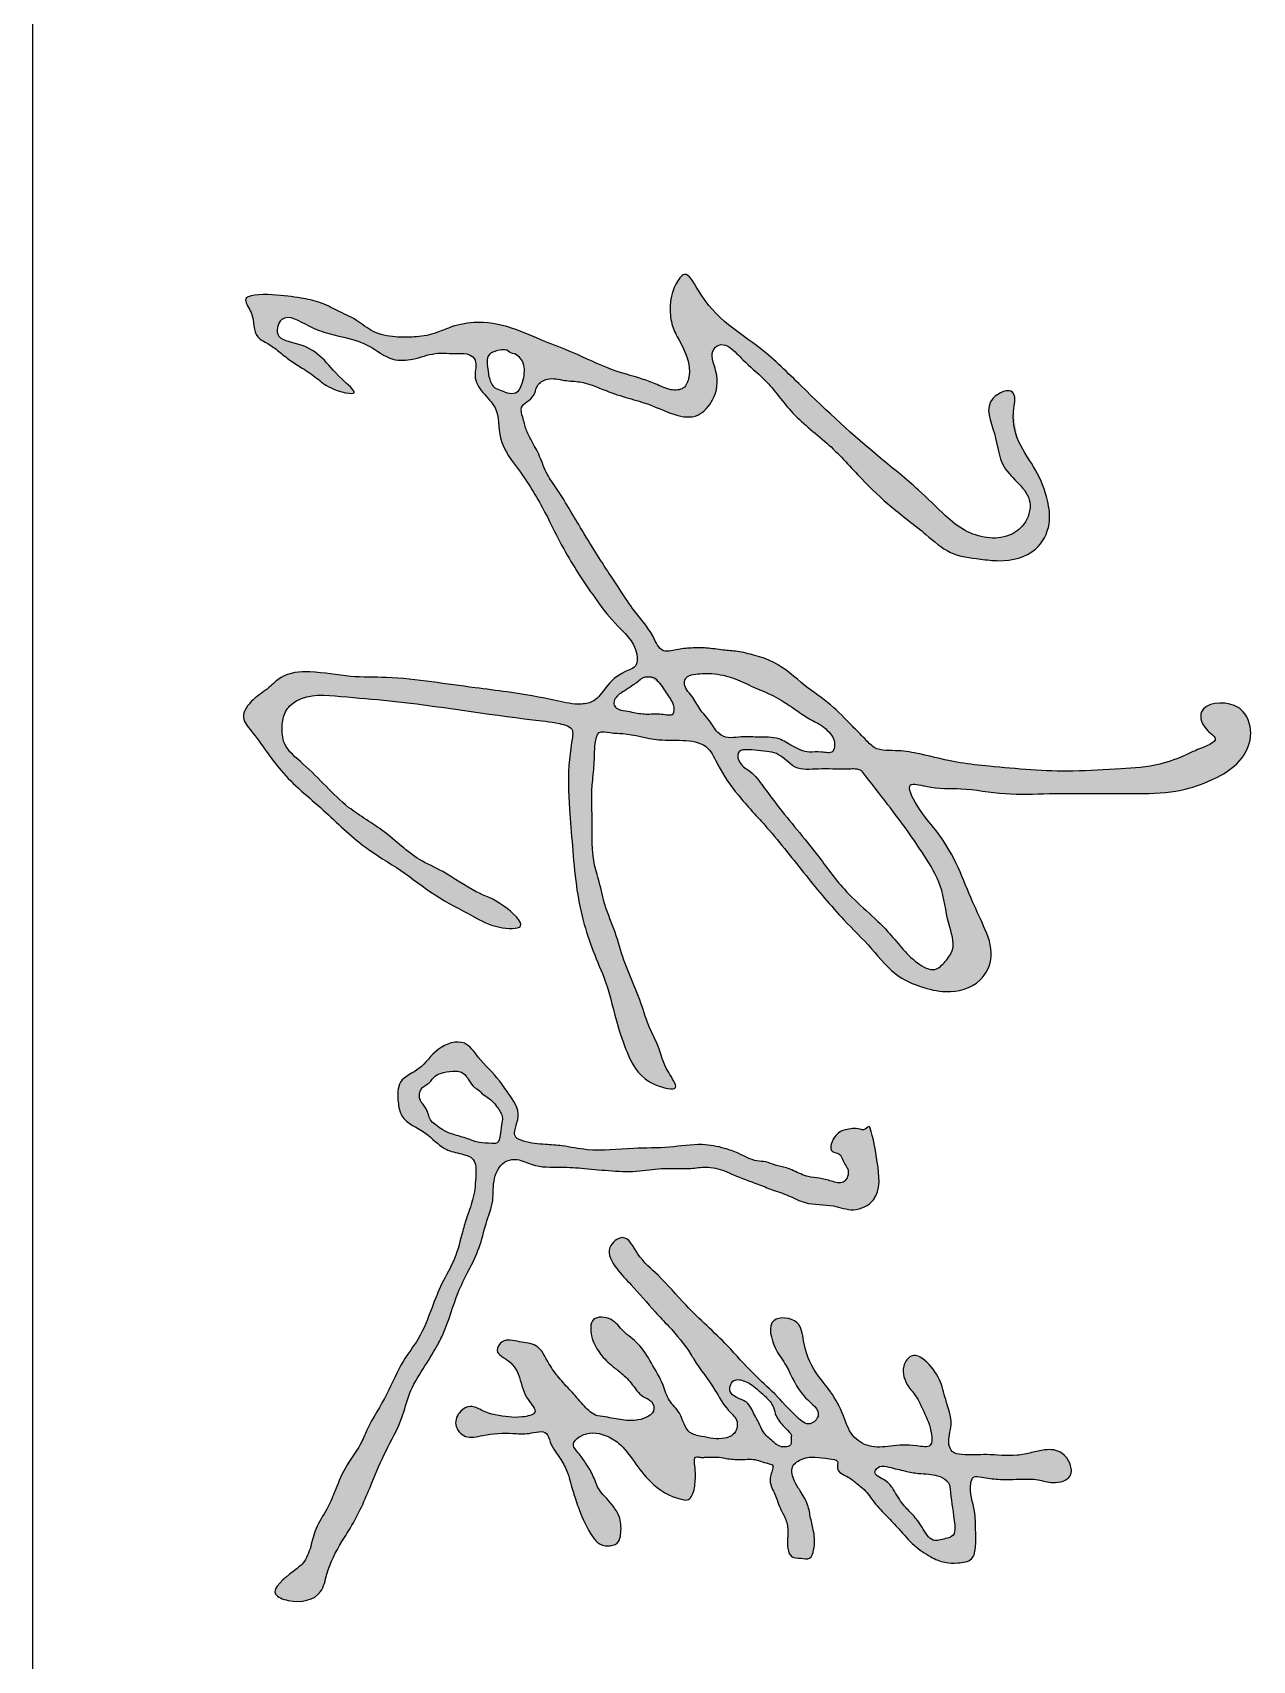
# Model space of a CAD drawing. Extents: x 174641 to 414490, y 73126 to 493158.
# Drawn here: x 318280 to 319054, y 75520 to 76553 of the extents above; entities that cross this region are included whole.
import ezdxf

# ---------------------------------------------------------------- set-up
doc = ezdxf.new("R2010")
doc.units = 0
doc.header["$LTSCALE"] = 1000
doc.header["$MEASUREMENT"] = 0
doc.layers.add('文字和字符', color=7, linetype='Continuous')

msp = doc.modelspace()

# ---------------------------------------------------------------- hatches: boundary and pattern name
at = {"layer": '文字和字符'}
h = msp.add_hatch(color=6, dxfattribs=at)
edge = h.paths.add_edge_path()
edge.add_spline(control_points=[(318903.1, 76314.9), (318903.1, 76314.7), (318904.2, 76289.8), (318917.9, 76277), (318924.6, 76258.3), (318927, 76240.4), (318917.4, 76221.6), (318897.6, 76217.1), (318879.4, 76219.6), (318862, 76221.5), (318845.2, 76237.1), (318825.6, 76251.3), (318805.3, 76270.8), (318786.4, 76292.6), (318762.2, 76309.8), (318747.9, 76331.6), (318732.4, 76343.6), (318724.8, 76352.6), (318717.5, 76356.4), (318708.9, 76350.9), (318716.3, 76336.5), (318714.3, 76321.2), (318698.4, 76303.8), (318677.1, 76316.2), (318658.4, 76321.2), (318643.4, 76326.1), (318630.4, 76332.1), (318617.5, 76332.1), (318608.1, 76335), (318599.8, 76330), (318599.2, 76322.7), (318594.4, 76319.3), (318589.2, 76315.5), (318591.9, 76308.6), (318593, 76301.6), (318597.5, 76293.5), (318602.6, 76284.3), (318606.1, 76273.2), (318613.3, 76263.7), (318619.8, 76253), (318627.5, 76240), (318635.9, 76225.8), (318644.4, 76212.8), (318652.9, 76200.5), (318661.8, 76185.8), (318672.7, 76174.8), (318678.8, 76159.1), (318689.5, 76162.1), (318698.2, 76163), (318708.4, 76163.2), (318718, 76161.3), (318728.4, 76160.8), (318739, 76158.1), (318754.7, 76153.1), (318768.9, 76139.4), (318787, 76127.5), (318798.6, 76115), (318807.8, 76106.2), (318815.7, 76096.9), (318829.6, 76098.3), (318847.4, 76095.1), (318866.4, 76089.7), (318898.9, 76086.8), (318933, 76083.6), (318969.2, 76086.2), (318993.5, 76087.4), (319010, 76093.8), (319020.4, 76098.9), (319035.3, 76104), (319023.5, 76111.2), (319017.8, 76127.3), (319041.4, 76129.9), (319053.3, 76118.2), (319054.5, 76101.4), (319043.7, 76087), (319027.7, 76078.2), (319007.3, 76071.2), (318987, 76070.2), (318967.8, 76070.4), (318948.9, 76070.3), (318924.9, 76070.7), (318897.6, 76069.1), (318870.6, 76074.7), (318853.2, 76073.1), (318833.1, 76078.8), (318843.3, 76058.6), (318854.4, 76047.2), (318867.2, 76026.5), (318874.9, 76005.3), (318884.1, 75986.5), (318891.4, 75968.3), (318882, 75948.2), (318861.7, 75943.1), (318844.2, 75947.4), (318826.7, 75954.9), (318813, 75972.6), (318792.2, 75992.7), (318770.5, 76018.9), (318749.4, 76046.2), (318728.4, 76068), (318716.6, 76084.9), (318707, 76106.8), (318679.5, 76101.9), (318659.8, 76108.7), (318647.6, 76108.7), (318638.6, 76110.9), (318636.8, 76099.4), (318637.1, 76089.1), (318634.6, 76071.8), (318635.9, 76051.2), (318635, 76030.3), (318640.5, 76013.6), (318643.3, 75998.4), (318650.5, 75982.4), (318655.9, 75961.8), (318665.3, 75942.8), (318670.3, 75924.1), (318678.4, 75909), (318680.8, 75897), (318693, 75880.5), (318667.7, 75886.7), (318658.9, 75901.8), (318650.3, 75925.7), (318645.6, 75948.7), (318635.7, 75970.3), (318629.3, 75990.5), (318624.8, 76012.9), (318623, 76036.6), (318620.5, 76063.1), (318619.8, 76086.9), (318622.4, 76102.6), (318623.6, 76112.6), (318611, 76115.9), (318575.3, 76119.5), (318526.2, 76128.1), (318477.5, 76131.8), (318452.4, 76134.5), (318439.9, 76122.9), (318438.3, 76112.7), (318439.3, 76099.5), (318458.7, 76084.7), (318476.2, 76062.7), (318504.6, 76047.1), (318521.9, 76029.5), (318543.3, 76020.4), (318560.6, 76007.5), (318577.1, 76002.5), (318596.9, 75984), (318572.7, 75985.1), (318557.9, 75994.1), (318535.2, 76005.2), (318514.4, 76022.2), (318488.2, 76037), (318465.2, 76060.8), (318437.2, 76082.7), (318424.6, 76104.1), (318411.2, 76119.4), (318420.2, 76130.9), (318429.8, 76136.7), (318439.7, 76147), (318459.3, 76148.6), (318480.9, 76143.9), (318507.1, 76144.6), (318533.2, 76141.4), (318558.7, 76137.8), (318585.3, 76134.6), (318607.8, 76130.8), (318625.9, 76126.2), (318638.1, 76128.8), (318644.6, 76139.4), (318653, 76147.1), (318664.3, 76150.5), (318664.2, 76165.8), (318649.8, 76177.3), (318633.8, 76199), (318618.4, 76222.2), (318605.3, 76250.2), (318591.6, 76273.3), (318574.9, 76293), (318576.9, 76314.2), (318565.8, 76324.3), (318559.3, 76334.6), (318563.1, 76344.2), (318557.2, 76350.1), (318547.8, 76349.1), (318535.7, 76350.9), (318522.6, 76345.4), (318506.8, 76344.7), (318491.8, 76357.9), (318471.7, 76360.7), (318455.2, 76366.6), (318438.9, 76377.5), (318432.9, 76357.9), (318451.6, 76356.4), (318465.5, 76346.7), (318472.9, 76336.1), (318490.7, 76321.5), (318468.7, 76326.7), (318461, 76334.1), (318451.9, 76340.2), (318443.5, 76345.1), (318436.7, 76351), (318430.1, 76355.9), (318419.4, 76360.9), (318422.1, 76373.3), (318410.8, 76387.2), (318435.5, 76387.2), (318448.2, 76385.3), (318462.9, 76382.6), (318474, 76376.5), (318485.9, 76371.5), (318496.4, 76362.3), (318509.7, 76359.8), (318522.7, 76359.9), (318534.3, 76361.4), (318546.2, 76367), (318562.9, 76370.8), (318584.3, 76366.9), (318604.1, 76357.5), (318625.7, 76349.7), (318645.3, 76339.5), (318663.4, 76334.8), (318676, 76330.6), (318684, 76326.1), (318694.3, 76326.3), (318699.4, 76340.7), (318692.9, 76354), (318685.5, 76367.3), (318684.6, 76380.1), (318686.1, 76390.9), (318695.3, 76404), (318711.3, 76371.6), (318737.7, 76359.2), (318776.3, 76320.9), (318808.6, 76290.6), (318841.1, 76265.3), (318857.5, 76248.3), (318874.6, 76233.9), (318895.7, 76230.1), (318911, 76241), (318917.1, 76261), (318893.6, 76274.6), (318892.6, 76298.8), (318881.6, 76319.1), (318905.4, 76331.6), (318903.2, 76315), (318903.1, 76314.9)], knot_values=[0, 0, 0, 0, 29.830329, 58.917813, 87.403057, 108.106156, 133.178165, 167.21185, 183.493575, 210.674955, 237.313626, 275.867732, 312.375317, 353.761043, 395.875537, 434.582879, 460.669761, 476.274997, 484.417806, 491.620343, 511.676156, 536.924503, 555.692553, 598.362356, 618.348177, 639.189191, 663.45492, 677.063063, 692.317653, 702.959274, 711.943659, 720.14469, 726.927846, 735.80548, 746.57076, 757.657127, 773.391329, 790.76732, 805.441898, 822.594095, 842.866694, 868.323001, 891.127033, 907.573393, 930.634575, 961.258613, 976.688727, 988.002723, 1001.170801, 1014.557807, 1029.617846, 1042.133039, 1057.768168, 1075.005198, 1109.99381, 1138.042246, 1164.89526, 1180.29965, 1191.874738, 1213.241442, 1232.349281, 1268.725268, 1294.322921, 1368.395782, 1410.724556, 1445.044845, 1469.944393, 1480.867815, 1499.328512, 1508.741629, 1526.286567, 1555.649157, 1570.573337, 1593.98259, 1617.984445, 1641.382666, 1669.439815, 1707.291974, 1725.035697, 1749.43332, 1786.029801, 1824.844218, 1863.911625, 1895.042411, 1908.396405, 1926.997455, 1954.733646, 1988.605585, 2022.407336, 2049.221687, 2076.673409, 2100.00089, 2131.565175, 2154.184674, 2175.023051, 2209.537897, 2244.846276, 2295.987218, 2350.394106, 2388.904508, 2420.906973, 2437.842954, 2481.538585, 2513.67034, 2525.068719, 2534.685067, 2544.923321, 2563.314623, 2581.768155, 2615.884833, 2650.046285, 2667.232328, 2688.872495, 2714.057646, 2739.784309, 2777.467879, 2801.534699, 2820.718126, 2846.219989, 2860.698517, 2879.243585, 2912.659008, 2940.608915, 2982.423161, 3010.685784, 3039.178412, 3070.401495, 3105.567192, 3138.040416, 3181.77967, 3202.070017, 3207.318711, 3220.228211, 3244.089956, 3371.102495, 3414.225609, 3453.462193, 3467.26996, 3480.300078, 3495.079726, 3519.973063, 3575.220664, 3613.131208, 3652.775903, 3675.917744, 3710.071084, 3737.577823, 3760.456026, 3779.026476, 3804.406012, 3842.427404, 3879.53793, 3916.903526, 3966.451123, 4017.131972, 4061.072175, 4074.638395, 4092.565028, 4109.947309, 4123.823044, 4149.665691, 4185.989873, 4217.238435, 4257.446297, 4295.790415, 4324.39685, 4369.00823, 4390.680082, 4401.809145, 4417.703641, 4439.204356, 4450.588858, 4460.404255, 4494.065203, 4522.530802, 4573.458554, 4609.521342, 4650.912748, 4685.917862, 4712.736046, 4730.120946, 4746.286022, 4759.95949, 4766.863435, 4776.672561, 4797.16942, 4817.291784, 4834.860476, 4859.323634, 4896.066848, 4914.918931, 4939.065769, 4952.349318, 4974.17708, 4996.946, 5022.500289, 5038.394722, 5059.260572, 5074.696393, 5090.132213, 5102.860644, 5115.363234, 5127.279907, 5137.839505, 5160.110254, 5171.91017, 5195.838718, 5221.384366, 5238.430758, 5255.298426, 5274.238989, 5291.838335, 5311.960699, 5328.55338, 5346.364767, 5359.960569, 5382.934513, 5416.477261, 5448.016954, 5474.30002, 5511.880375, 5539.40652, 5552.058861, 5566.94274, 5578.03298, 5588.729847, 5622.382906, 5636.081831, 5651.985781, 5673.57334, 5685.092373, 5703.046221, 5778.830378, 5827.289368, 5921.873186, 5965.463367, 5998.231583, 6019.778213, 6058.791881, 6074.951846, 6095.085564, 6133.666904, 6164.015928, 6195.290173, 6213.346315, 6227.672688, 6227.672688, 6227.672688, 6227.672688], degree=3, periodic=0)
edge = h.paths.add_edge_path(flags=16)
edge.add_spline(control_points=[(318788.1, 76106.3), (318788, 76106.4), (318780.7, 76115.1), (318772.6, 76117.6), (318764.7, 76123.8), (318757.1, 76128.5), (318748.3, 76133.8), (318737.9, 76137.6), (318727.8, 76143), (318718.8, 76145.5), (318711.7, 76146.8), (318705.3, 76146.7), (318699.9, 76146.2), (318695, 76144.7), (318692.9, 76138.4), (318699.3, 76132.4), (318703.5, 76123.6), (318710.6, 76116.6), (318714.7, 76108.5), (318721.9, 76105.3), (318730.3, 76106.8), (318740.9, 76105.9), (318753.3, 76106.8), (318762.8, 76100), (318772.2, 76096), (318780.4, 76097.4), (318788.4, 76095.4), (318789.9, 76101.2), (318788.1, 76106.2), (318788.1, 76106.3)], knot_values=[0, 0, 0, 0, 15.16178, 26.885115, 40.319645, 54.966413, 64.568744, 83.231373, 100.644648, 111.873825, 122.261764, 130.597594, 138.137919, 145.255344, 149.904189, 163.057972, 176.277051, 191.533217, 204.002706, 212.709306, 222.244258, 238.518955, 257.638434, 271.136509, 286.704711, 297.422187, 307.353728, 313.519692, 320.456367, 320.456367, 320.456367, 320.456367], degree=3, periodic=0)
edge = h.paths.add_edge_path(flags=16)
edge.add_spline(control_points=[(318807, 76084.2), (318807.2, 76083.9), (318823.9, 76062.5), (318834.9, 76048), (318846.8, 76030.3), (318858.5, 76011.5), (318859.9, 75990.7), (318866.7, 75973.3), (318859.8, 75964), (318852.4, 75956.3), (318836, 75966), (318822.2, 75986.3), (318796.7, 76006), (318780, 76029.7), (318765.7, 76047.4), (318753.8, 76061.6), (318744.4, 76074.2), (318737.4, 76084.3), (318729, 76088.2), (318726, 76099.8), (318742.1, 76097), (318754.2, 76097.2), (318763.9, 76084.6), (318777.3, 76086.2), (318788.5, 76086.1), (318796.7, 76085.6), (318802.4, 76086.6), (318806.9, 76084.2), (318807, 76084.2)], knot_values=[0, 0, 0, 0, 36.430419, 65.187197, 91.419752, 121.899033, 155.898168, 179.129599, 191.187594, 202.563458, 218.937757, 256.902618, 310.337733, 348.658026, 377.380118, 405.122206, 425.745844, 443.117225, 454.890005, 463.601594, 481.231921, 499.962837, 517.902498, 538.606138, 551.160941, 565.957672, 570.889886, 577.866804, 577.866804, 577.866804, 577.866804], degree=3, periodic=0)
edge = h.paths.add_edge_path(flags=16)
edge.add_spline(control_points=[(318671.9, 76144.3), (318672, 76144.3), (318681.6, 76138.4), (318684.1, 76132), (318687.6, 76126.8), (318688, 76118.9), (318678.4, 76121.6), (318670.9, 76120.5), (318663, 76121.5), (318656.5, 76123.1), (318651.2, 76123.4), (318648.9, 76127.5), (318650.3, 76132.3), (318655.4, 76135.1), (318659.9, 76138.3), (318664.8, 76141.2), (318666.9, 76144.9), (318671.9, 76144.3), (318671.9, 76144.3)], knot_values=[0, 0, 0, 0, 13.966431, 26.642221, 32.867363, 40.668687, 50.865474, 62.813241, 75.541774, 82.709236, 91.158043, 95.563358, 100.25464, 110.515602, 118.401257, 123.681007, 133.675528, 136.491121, 136.491121, 136.491121, 136.491121], degree=3, periodic=0)
edge = h.paths.add_edge_path(flags=16)
edge.add_spline(control_points=[(318584.9, 76349.7), (318585, 76349.7), (318594.5, 76344.2), (318592.2, 76335.7), (318590.7, 76329.3), (318588.1, 76324.6), (318582.6, 76323.9), (318578.2, 76326.2), (318572.5, 76327.8), (318570.1, 76333.2), (318569.2, 76340.1), (318567.4, 76349.6), (318576.1, 76351.6), (318580.7, 76352.6), (318584.9, 76349.7), (318584.9, 76349.7)], knot_values=[0, 0, 0, 0, 11.122688, 25.410392, 33.76565, 39.259742, 46.34399, 54.032835, 60.099225, 69.754386, 75.753906, 90.734986, 100.54138, 106.793197, 112.698594, 112.698594, 112.698594, 112.698594], degree=3, periodic=0)
h = msp.add_hatch(color=6, dxfattribs=at)
edge = h.paths.add_edge_path()
edge.add_spline(control_points=[(318811.6, 75858.8), (318811.7, 75858.6), (318817.6, 75833.6), (318819.5, 75813.9), (318801.5, 75804.2), (318787.1, 75810.4), (318772.4, 75808.9), (318760.3, 75815.6), (318750.1, 75818.8), (318738.5, 75823.6), (318728.3, 75827.1), (318717.8, 75832), (318708.5, 75834.1), (318695.8, 75831.8), (318681.6, 75833.4), (318659.3, 75829.3), (318637.2, 75832.3), (318614.6, 75833.7), (318599.6, 75832.9), (318589.2, 75838.8), (318578.5, 75837.7), (318571.8, 75826.1), (318573.5, 75811.7), (318567.6, 75797.5), (318564.2, 75782), (318557, 75767.9), (318548.2, 75750.2), (318543.9, 75733.3), (318535.8, 75717.4), (318528, 75705.1), (318518.8, 75690.7), (318514.8, 75671.6), (318504.2, 75653.9), (318494.7, 75630.7), (318486.4, 75611), (318474.5, 75592.9), (318467.4, 75579.3), (318463.9, 75559.6), (318447.3, 75556), (318428.6, 75563.3), (318443.7, 75575.5), (318453.2, 75582.3), (318457.2, 75592.9), (318459.6, 75605.1), (318467, 75615.5), (318472.7, 75628.4), (318477.9, 75643.2), (318487.8, 75654.9), (318494.3, 75671.9), (318505.6, 75688.2), (318513.6, 75709.1), (318526.7, 75725.3), (318533.1, 75742.8), (318539.9, 75760.1), (318549, 75775.2), (318552.4, 75790.1), (318556.3, 75803), (318560.7, 75814.8), (318561.6, 75826.5), (318561.8, 75839.6), (318550.8, 75842.2), (318539.6, 75844.9), (318530, 75856.8), (318514.4, 75862), (318511.9, 75875.8), (318511.7, 75889.5), (318527.9, 75895.4), (318535.6, 75909.3), (318554.5, 75915.9), (318564.5, 75900.4), (318575, 75891.4), (318583.2, 75878.4), (318592.2, 75867.4), (318583.3, 75853), (318595, 75848.6), (318604.5, 75847.9), (318618.2, 75847), (318636.5, 75842.9), (318659.5, 75845.9), (318683.8, 75845.3), (318703.2, 75848.8), (318717.9, 75846.1), (318729.3, 75841.9), (318737.5, 75837.2), (318745.9, 75837), (318751.8, 75834.3), (318759.6, 75833.1), (318766.3, 75829.7), (318773.1, 75826.9), (318780, 75826.7), (318786.9, 75824.7), (318795.3, 75822), (318799.6, 75830.9), (318794.7, 75836.1), (318793.3, 75842.5), (318784.7, 75842.7), (318788.8, 75854.3), (318796.7, 75857.8), (318803.7, 75858), (318808.3, 75856.9), (318811.6, 75858.8), (318811.6, 75858.8)], knot_values=[0, 0, 0, 0, 31.567408, 64.804615, 84.514899, 102.449572, 127.665217, 143.393176, 158.761139, 172.306084, 195.386314, 203.777391, 220.63047, 233.896682, 257.032253, 279.176201, 327.700844, 348.661996, 374.096735, 388.033075, 396.915328, 415.877792, 435.250381, 456.66983, 478.431065, 501.305126, 522.015154, 560.722472, 573.046245, 596.2976, 621.456877, 643.421109, 676.452722, 706.559804, 747.979879, 764.804525, 796.369237, 812.756663, 842.42195, 854.740888, 879.873646, 891.588111, 907.370515, 923.988969, 943.623296, 959.405623, 982.733778, 1008.381509, 1021.700495, 1058.208083, 1090.24983, 1114.093944, 1144.201026, 1166.925646, 1191.573171, 1217.002209, 1229.971469, 1248.063792, 1268.029249, 1281.440462, 1294.753802, 1308.690116, 1329.858381, 1355.865323, 1368.43417, 1386.209945, 1406.30905, 1430.06276, 1453.845898, 1470.989804, 1499.087867, 1512.54167, 1535.266273, 1553.042048, 1560.571233, 1580.172383, 1594.917168, 1617.197884, 1657.975453, 1689.943564, 1718.67234, 1738.776712, 1751.36341, 1769.195262, 1777.025624, 1785.794542, 1795.901638, 1809.568461, 1816.675984, 1826.397683, 1837.686133, 1847.881877, 1857.816128, 1868.115168, 1875.917125, 1881.585263, 1896.597226, 1905.82176, 1918.671785, 1923.218896, 1927.782629, 1927.782629, 1927.782629, 1927.782629], degree=3, periodic=0)
edge = h.paths.add_edge_path(flags=17)
edge.add_spline(control_points=[(318557.2, 75888.6), (318557.2, 75888.6), (318553.5, 75894.3), (318547.6, 75894.4), (318541.9, 75894), (318535.5, 75891.7), (318532.3, 75886.5), (318527.2, 75884.2), (318525.7, 75880), (318525.7, 75876.2), (318528.1, 75873.3), (318530.7, 75870.1), (318531.6, 75866.4), (318533.1, 75862.3), (318536.8, 75859.8), (318541, 75856.5), (318548, 75853.8), (318555.8, 75851.9), (318563.9, 75848.4), (318569.8, 75848.7), (318577.2, 75847.9), (318576.9, 75858), (318579.5, 75865.7), (318575.2, 75871.4), (318572.2, 75875.4), (318568.7, 75878), (318565.3, 75880.1), (318563.1, 75883), (318559.6, 75884.2), (318557.3, 75888.5), (318557.2, 75888.6)], knot_values=[0, 0, 0, 0, 9.663903, 14.696519, 25.589324, 33.287033, 41.448102, 50.312117, 54.669885, 59.317586, 65.471876, 69.610934, 76.339168, 81.250991, 86.994431, 94.228062, 103.814692, 117.550507, 128.275999, 139.362893, 142.658643, 157.109971, 167.517587, 177.222957, 183.783609, 188.977779, 195.04957, 200.641099, 203.083872, 211.139425, 211.139425, 211.139425, 211.139425], degree=3, periodic=0)
h = msp.add_hatch(color=6, dxfattribs=at)
edge = h.paths.add_edge_path()
edge.add_spline(control_points=[(318846.4, 75711), (318846.5, 75710.9), (318858.1, 75698.4), (318859.1, 75685.3), (318865.4, 75671.2), (318860.5, 75660.1), (318863.7, 75651.9), (318873.5, 75650.3), (318886.8, 75651.7), (318901.8, 75649.5), (318914.1, 75652.2), (318923.4, 75654.6), (318935.8, 75653.8), (318943.4, 75636.3), (318928.1, 75632.1), (318917.8, 75635.9), (318905.8, 75635.4), (318893.6, 75635.2), (318884.9, 75636.2), (318877, 75638), (318874.1, 75627.6), (318878.7, 75617.3), (318878.7, 75603.6), (318879.1, 75593.9), (318877.5, 75583.4), (318867.6, 75582.1), (318858.8, 75582.3), (318849.1, 75586.3), (318839.2, 75593.5), (318830.8, 75603.1), (318822.4, 75612.2), (318814.5, 75619.9), (318809.6, 75628.3), (318803.1, 75632.6), (318798.2, 75637.5), (318789.6, 75640), (318792.4, 75647.9), (318780.8, 75648.7), (318772.2, 75651), (318760.6, 75643.7), (318763.4, 75634.4), (318767.9, 75627.3), (318772.7, 75619.8), (318773.9, 75610.6), (318776.6, 75601.2), (318777, 75593), (318774.2, 75583.9), (318767.8, 75585.8), (318761.5, 75585), (318758.3, 75594), (318760.7, 75602.4), (318757.9, 75611.6), (318754.2, 75617.7), (318752.2, 75624.8), (318748.5, 75631.1), (318748.1, 75637.8), (318751.7, 75644.6), (318744.3, 75645.8), (318739.3, 75648.4), (318732, 75647.9), (318726.7, 75647.8), (318721.2, 75648.4), (318716.2, 75649.5), (318711.3, 75649.2), (318707.2, 75649.4), (318704.3, 75649), (318699.2, 75650.9), (318701.3, 75640.9), (318700.9, 75633.8), (318700.2, 75627), (318696.8, 75621.7), (318685.6, 75623.6), (318673.2, 75631.4), (318662.2, 75646.3), (318654.2, 75657.9), (318642.1, 75664.7), (318630.4, 75666), (318621.6, 75657.4), (318627.3, 75651.7), (318631.2, 75645.7), (318636.2, 75638.4), (318638.7, 75629.1), (318646.7, 75621.5), (318653.8, 75612), (318653.9, 75602.3), (318652.4, 75593), (318640.9, 75592), (318633.1, 75602.3), (318627.8, 75613.7), (318623.2, 75627.5), (318620.6, 75638.5), (318615.3, 75649.2), (318609.1, 75656.1), (318606.7, 75667.5), (318595, 75663.5), (318582.4, 75664.9), (318568.9, 75664.5), (318555.1, 75660.3), (318547, 75669.6), (318550.7, 75678.6), (318558.4, 75682.9), (318568.4, 75677.1), (318579.9, 75674.8), (318590.4, 75674.4), (318602.6, 75677), (318591.8, 75688.1), (318590.3, 75699.1), (318584.8, 75710.6), (318572.8, 75715.1), (318579, 75725.6), (318589.2, 75721.9), (318601.9, 75721.7), (318607.3, 75709.1), (318614.3, 75699.7), (318622, 75691.3), (318629.3, 75683.3), (318635.9, 75675.7), (318645.4, 75674.8), (318654.1, 75672.8), (318663.7, 75672.4), (318670.4, 75674.7), (318675.5, 75678.6), (318673.9, 75685.5), (318665.8, 75688), (318660.8, 75696.3), (318653.9, 75703.1), (318646.2, 75708.5), (318639.5, 75715.9), (318634.5, 75725.1), (318633.9, 75739.3), (318648.8, 75738), (318655, 75728.5), (318665.9, 75721.4), (318673.2, 75708.8), (318680.2, 75697), (318683.7, 75684.9), (318692.6, 75677.2), (318694.5, 75664.6), (318707.4, 75662.2), (318716.5, 75660.1), (318726.3, 75663.4), (318729.2, 75672.8), (318719.6, 75680.3), (318712.6, 75694.7), (318703.3, 75705.7), (318694.9, 75720.2), (318686.4, 75730), (318673, 75743.9), (318662.2, 75756.8), (318650.9, 75768.3), (318642.8, 75781.6), (318657, 75792.8), (318664.9, 75775.1), (318679.4, 75764), (318697, 75742.4), (318719, 75723.7), (318736, 75703.4), (318752.3, 75689.3), (318761.7, 75677.8), (318773.1, 75668), (318782.6, 75678), (318765.7, 75689.1), (318761.2, 75705), (318750.6, 75718.3), (318744.8, 75739.6), (318768, 75737.5), (318769.5, 75719.5), (318775.5, 75704.3), (318787.6, 75690.7), (318794.9, 75677.1), (318799.1, 75662.9), (318811.3, 75654.9), (318826.2, 75656.6), (318837.5, 75657.8), (318851.4, 75654.7), (318850.9, 75667.7), (318846.3, 75676.9), (318841.5, 75688.2), (318833.6, 75696.4), (318831.7, 75706.8), (318837.8, 75716.3), (318846.3, 75711.1), (318846.4, 75711)], knot_values=[0, 0, 0, 0, 21.814226, 40.014518, 62.705103, 80.181203, 87.059593, 95.960741, 117.525979, 144.48919, 157.446323, 169.514731, 184.787555, 205.834293, 221.965238, 235.360358, 252.742704, 270.71375, 285.202589, 292.391017, 298.294038, 323.168932, 339.890762, 353.677583, 365.620364, 378.129251, 389.526685, 402.989381, 420.611403, 440.531037, 455.37129, 472.336878, 486.5792, 494.822314, 504.352288, 516.704907, 522.699181, 530.27695, 553.639261, 565.149337, 577.864888, 587.528817, 601.603428, 613.797645, 625.753182, 641.937729, 649.9788, 657.766267, 665.645468, 673.686615, 691.069983, 702.267642, 712.223711, 720.551303, 732.907569, 741.299569, 750.370401, 754.159277, 767.819998, 775.008381, 783.993926, 790.014194, 797.893351, 805.081778, 810.473088, 814.666318, 817.720913, 829.769177, 838.760629, 852.283854, 856.964277, 862.355586, 894.641394, 917.573479, 938.655869, 952.338385, 974.413595, 984.091028, 992.098792, 1002.565424, 1015.429981, 1028.359865, 1041.617731, 1060.692449, 1075.149999, 1081.330321, 1097.650211, 1107.252151, 1133.82575, 1149.932866, 1167.658992, 1180.945792, 1198.851742, 1207.212315, 1222.48382, 1236.906949, 1263.262694, 1278.557776, 1291.815576, 1304.435541, 1313.922398, 1324.654884, 1349.142625, 1361.020488, 1372.838601, 1385.371679, 1406.33795, 1423.525104, 1437.340436, 1446.079862, 1461.351368, 1476.168885, 1496.200813, 1510.803882, 1526.560496, 1542.662576, 1557.114579, 1565.766985, 1581.249459, 1594.824166, 1604.755407, 1610.756543, 1619.414177, 1627.419657, 1643.634371, 1658.03725, 1667.713087, 1682.728431, 1698.677316, 1713.209272, 1728.480822, 1743.495369, 1760.340716, 1781.062409, 1803.083586, 1817.90876, 1831.829559, 1851.204785, 1861.937228, 1882.369986, 1890.726834, 1902.273459, 1915.005119, 1936.427946, 1969.389218, 1974.338724, 2005.754245, 2023.168452, 2055.026844, 2074.268902, 2093.867831, 2107.78631, 2127.599717, 2153.412209, 2189.440129, 2240.453356, 2274.08225, 2299.89394, 2328.106323, 2341.387876, 2350.989816, 2370.530551, 2403.28468, 2421.19063, 2445.869309, 2466.302067, 2483.491087, 2513.600141, 2534.81948, 2557.988589, 2577.732832, 2594.915337, 2613.696208, 2636.660478, 2648.798069, 2658.352665, 2679.53953, 2695.582632, 2708.030864, 2726.091721, 2735.787779, 2747.159611, 2747.159611, 2747.159611, 2747.159611], degree=3, periodic=0)
edge = h.paths.add_edge_path(flags=16)
edge.add_spline(control_points=[(318761.5, 75664.3), (318761.4, 75664.4), (318755.7, 75670.3), (318752.1, 75674.4), (318750.6, 75682.3), (318745.8, 75687.6), (318740.5, 75692.1), (318736.3, 75695.8), (318731.6, 75698.1), (318726.1, 75699.4), (318722.9, 75695.3), (318722.3, 75690.5), (318727.4, 75686.7), (318733.2, 75685.3), (318736.8, 75680.3), (318738.5, 75675.5), (318741.6, 75671.1), (318743.7, 75664.4), (318749.1, 75660.5), (318753.4, 75656.3), (318757.5, 75655.6), (318762.4, 75656.9), (318761.7, 75660.5), (318761.5, 75664.3), (318761.5, 75664.3)], knot_values=[0, 0, 0, 0, 8.439041, 20.62857, 28.097042, 39.877603, 49.765051, 57.178901, 62.854461, 72.258155, 76.58164, 82.950578, 90.312624, 100.188639, 107.6845, 114.090351, 121.535477, 130.11106, 142.317774, 148.462757, 154.387511, 159.526625, 165.895648, 169.459976, 169.459976, 169.459976, 169.459976], degree=3, periodic=0)
edge = h.paths.add_edge_path(flags=16)
edge.add_spline(control_points=[(318860.5, 75634.3), (318860.4, 75634.3), (318854.4, 75638.4), (318848.9, 75638.5), (318841.8, 75639), (318833.4, 75640.8), (318825.5, 75642.5), (318818.3, 75644.7), (318812.5, 75638.5), (318822.2, 75635), (318827.4, 75628.2), (318831.8, 75619.5), (318839.5, 75612.7), (318845, 75605.2), (318850.3, 75595), (318858.4, 75597.6), (318866.3, 75599.2), (318865, 75614), (318862.4, 75624.3), (318862.6, 75632.2), (318860.5, 75634.3), (318860.5, 75634.3)], knot_values=[0, 0, 0, 0, 9.334311, 17.140719, 26.361451, 38.018579, 52.789195, 61.01517, 67.124154, 79.068588, 89.242621, 105.885881, 117.802758, 131.460083, 146.451071, 157.202444, 163.309657, 177.435607, 205.630785, 210.588468, 213.165382, 213.165382, 213.165382, 213.165382], degree=3, periodic=0)

# ---------------------------------------------------------------- linework, layer by layer
msp.add_line((318280.3, 82126.1), (318280.3, 74126.1))
at = {"layer": '文字和字符', "color": 6}
for points, start_tangent, end_tangent in [([(318903.1, 76314.9), (318906.3, 76293.6), (318916.9, 76275.6), (318924.4, 76256.4), (318925.4, 76241.5), (318916.9, 76225.6), (318893.6, 76218.2), (318881.9, 76219.2), (318862.8, 76223.5), (318847.3, 76234.8), (318825.6, 76252.2), (318806.5, 76270.2), (318785.7, 76291.6), (318762.9, 76311.7), (318744.9, 76333), (318731, 76345.7), (318722.8, 76353.4), (318717.2, 76355.3), (318712.8, 76352.7), (318714, 76338.3), (318711.9, 76320.2), (318702.4, 76310.6), (318672.3, 76317), (318658.5, 76321.3), (318644.3, 76326.1), (318627.7, 76331.6), (318617.9, 76332.6), (318607, 76333.4), (318600.7, 76329.1), (318598.3, 76323), (318594, 76319), (318590.6, 76315.5), (318591.4, 76309.2), (318593.5, 76301.7), (318596.9, 76294.5), (318602.1, 76284.4), (318607, 76272.9), (318612.8, 76264.1), (318619.4, 76253.6), (318626.9, 76241.1), (318636.4, 76225.4), (318645.3, 76211.6), (318651.9, 76201.7), (318661.1, 76187.9), (318674.1, 76170), (318680.7, 76161.1), (318688.8, 76161.7), (318698.3, 76162.8), (318707.9, 76162.8), (318718.7, 76161.5), (318727.6, 76160.6), (318738.6, 76158.1), (318750.3, 76153.9), (318770.6, 76138.9), (318786.7, 76126.7), (318800.6, 76113.2), (318808.4, 76105.3), (318814.5, 76099.7), (318829.8, 76097.6), (318843.4, 76095.6), (318869, 76090), (318887.3, 76087.8), (318940.6, 76084.7), (318971.1, 76086.2), (318995.7, 76089.1), (319012.5, 76095.1), (319019.7, 76098.3), (319030.9, 76105.5), (319026.1, 76110.3), (319022.1, 76122.3), (319042.9, 76126.3), (319050.9, 76119.1), (319052.5, 76102.3), (319042.9, 76087.9), (319028.5, 76079.1), (319009.3, 76072.7), (318982.2, 76070.4), (318969.4, 76070.4), (318951.8, 76070.4), (318925.4, 76070.4), (318897.5, 76070.4), (318869.5, 76073.5), (318847.1, 76075.1), (318837.5, 76075.9), (318841.5, 76063.2), (318853.5, 76047.2), (318866.3, 76026.4), (318875.9, 76004), (318883.9, 75986.4), (318888.7, 75967.2), (318881.5, 75952), (318859.9, 75944.8), (318843.9, 75948), (318830.3, 75954.4), (318812.7, 75972), (318795.2, 75990.4), (318771.2, 76018.4), (318746.4, 76048.8), (318728, 76069.6), (318715.2, 76088.7), (318708.9, 76099.1), (318677.8, 76104.6), (318655, 76108.5), (318646.8, 76109.1), (318639.9, 76109.1), (318637.4, 76102.2), (318636.7, 76088.9), (318635.5, 76075.7), (318635.5, 76051.1), (318636.7, 76026.5), (318639.9, 76014.5), (318643.7, 75999.4), (318650, 75982.4), (318655.6, 75964.7), (318665.7, 75939.5), (318671.4, 75923.1), (318677.1, 75910.5), (318684, 75893.5), (318688.4, 75884), (318675.2, 75885.9), (318658.8, 75903.6), (318651.9, 75922.5), (318643.7, 75951.5), (318636.1, 75970.4), (318629.8, 75989.9), (318625.4, 76012), (318622.9, 76037.2), (318621, 76060.6), (318621, 76092.1), (318622.9, 76106.6), (318622.9, 76110.4), (318614.7, 76114.8), (318597.7, 76117.3), (318506.9, 76129.3), (318476, 76132.1), (318447.9, 76129.3), (318440.8, 76122.3), (318438.7, 76113.1), (318440.1, 76102.5), (318452.1, 76089.2), (318480.9, 76061.7), (318503.4, 76046.2), (318525.9, 76028.6), (318540.7, 76020.9), (318561.8, 76008.2), (318579.4, 75999.1), (318589.9, 75986.4), (318576.6, 75985.7), (318559.7, 75992.7), (318535.8, 76006.1), (318514, 76021.6), (318491.5, 76036.4), (318464.7, 76060), (318438, 76085), (318419, 76110.3), (318414.1, 76118.7), (318420.4, 76130), (318430.3, 76137.7), (318438, 76144.1), (318456.3, 76147.6), (318482.3, 76144.8), (318504.8, 76144.1), (318533.7, 76141.3), (318561.1, 76137.6), (318581.5, 76134.9), (318613.2, 76129.3), (318628.6, 76127.2), (318636.4, 76129.3), (318644.1, 76137.7), (318656.1, 76147.6), (318663.1, 76151.8), (318663.8, 76158.9), (318649.8, 76178.7), (318637.1, 76194.8), (318617.4, 76225.7), (318605.5, 76248.8), (318589.9, 76274.3), (318577.3, 76296.1), (318573.8, 76315.1), (318566, 76325), (318561.1, 76335.5), (318561.1, 76345.4), (318557.6, 76348.9), (318550.5, 76349.6), (318535.8, 76349.6), (318521.7, 76346.1), (318509, 76346.1), (318493.6, 76354.5), (318468.3, 76362.3), (318455.6, 76367.2), (318438.7, 76371.4), (318435.9, 76362.3), (318450, 76355.2), (318464, 76346.8), (318476.7, 76333.4), (318484.4, 76325), (318469.7, 76327.8), (318460.5, 76334.1), (318451.4, 76340.4), (318443.6, 76345.4), (318436.6, 76351), (318429.6, 76355.9), (318423.2, 76360.2), (318419, 76375.6), (318415.5, 76383.4), (318432.4, 76386.9), (318450.7, 76384.8), (318462.6, 76382), (318473.7, 76376.9), (318485.8, 76370.7), (318496.4, 76363.7), (318510.5, 76360.2), (318522.4, 76360.2), (318535.1, 76362.3), (318544.2, 76365.8), (318560.4, 76369.3), (318584.3, 76365.8), (318605.4, 76357.3), (318623, 76350.3), (318647.8, 76339.5), (318666.8, 76333.6), (318675.4, 76330.5), (318685.4, 76326.7), (318693.3, 76327.8), (318696.8, 76334.7), (318690.6, 76358.1), (318686.4, 76367.1), (318685, 76378.4), (318688.5, 76393.6), (318694, 76399.8), (318702.6, 76390.2), (318742.4, 76352.7), (318768.1, 76329.1), (318818.5, 76283.2), (318842.6, 76263), (318859.7, 76246.7), (318872.1, 76237.4), (318900, 76234.3), (318909.3, 76241.3), (318913.2, 76255.3), (318896.9, 76277.8), (318890.7, 76298.8), (318889.9, 76321.3), (318902.3, 76325.2), (318903.1, 76314.9)], (-0.173097, -0.984905), (-0.173097, -0.984905)), ([(318584.9, 76349.7), (318591.2, 76344.7), (318592, 76334.5), (318590.2, 76328.7), (318587.9, 76325.4), (318582.9, 76324.4), (318577.7, 76326.2), (318573.7, 76327.9), (318570.2, 76334), (318569.4, 76338.2), (318570.2, 76349), (318576.7, 76351.7), (318581.2, 76351.7), (318584.9, 76349.7)], (0.995785, -0.091716), (0.995785, -0.091716)), ([(318671.9, 76144.3), (318680, 76138.3), (318685.1, 76130.7), (318687.1, 76126.7), (318686.8, 76121.1), (318679.5, 76120.9), (318670.9, 76120.9), (318661.8, 76121.9), (318656.7, 76122.9), (318650.9, 76124.7), (318649.3, 76127.4), (318650.1, 76130.7), (318655.8, 76135.5), (318660.5, 76138.6), (318663.6, 76140.8), (318669.9, 76144.4), (318671.9, 76144.3)], (0.99378, 0.111358), (0.99378, 0.111358)), ([(318788.1, 76106.3), (318780.4, 76114), (318773, 76118), (318764.9, 76123.4), (318756.1, 76129.2), (318750.1, 76132.6), (318737.8, 76138), (318726.3, 76143.2), (318718.6, 76145.5), (318711.2, 76146.6), (318705.2, 76146.6), (318699.8, 76146), (318695.1, 76143.8), (318694, 76140.6), (318698.6, 76132.3), (318703.7, 76124.3), (318710.6, 76115.7), (318716, 76108.5), (318721.7, 76106), (318728.6, 76106.3), (318740.3, 76106.3), (318754.1, 76105.1), (318762.7, 76100.5), (318773.2, 76096.8), (318781, 76096.8), (318788.1, 76097.1), (318789.3, 76101.4), (318788.1, 76106.3)], (-0.542256, 0.840213), (-0.542256, 0.840213)), ([(318807, 76084.2), (318823.1, 76063.4), (318835.5, 76046.8), (318846.1, 76031.2), (318856.4, 76011.8), (318861.8, 75987.9), (318864.1, 75971.3), (318859.5, 75963.9), (318853, 75958.9), (318842, 75963), (318823.1, 75982.8), (318795.5, 76009.7), (318778.4, 76031.4), (318765.5, 76047.5), (318752.9, 76063.1), (318744, 76075), (318735.7, 76084.4), (318729.3, 76089.9), (318728, 76096), (318740.6, 76097.7), (318753.8, 76095.1), (318764.2, 76087.3), (318779, 76086), (318788.1, 76086), (318798.7, 76086), (318802.3, 76086), (318807, 76084.2)], (0.612093, -0.790786), (0.612093, -0.790786)), ([(318811.6, 75858.8), (318816.4, 75836.6), (318814, 75812.7), (318801.3, 75806.4), (318788.6, 75808.8), (318770.6, 75810.9), (318760.1, 75815.3), (318749.7, 75819.1), (318740.6, 75822.6), (318725.1, 75828.6), (318719.5, 75831), (318707.6, 75833.4), (318698.1, 75832.6), (318681.4, 75832.6), (318665.6, 75831), (318630.6, 75832.6), (318615.5, 75833.4), (318597.3, 75835), (318587.8, 75838.2), (318581.4, 75837.4), (318573.5, 75826.2), (318572.3, 75812.3), (318568.1, 75797.5), (318563.7, 75782.4), (318556.8, 75767.4), (318550.4, 75753.9), (318540.9, 75727.7), (318536.9, 75719.8), (318528.2, 75705.5), (318519.5, 75689.6), (318514.7, 75674.5), (318504.4, 75653), (318495.7, 75633.2), (318483, 75606.2), (318476.6, 75595.8), (318467.1, 75575.2), (318463.1, 75564.1), (318442.5, 75558.5), (318434.5, 75562.5), (318445.6, 75576.8), (318452, 75582.3), (318456.8, 75592.7), (318460.2, 75604.1), (318467.1, 75616.5), (318471.8, 75626.8), (318478.6, 75642.2), (318488.5, 75657.8), (318492.5, 75666.5), (318505.2, 75689.6), (318515.5, 75710.2), (318525, 75724.5), (318533.8, 75744.4), (318540.1, 75759.5), (318548.1, 75775.4), (318553.3, 75792.9), (318556, 75801.9), (318560, 75814.3), (318561.6, 75828.6), (318560, 75838.2), (318551.2, 75842.1), (318541.7, 75845.3), (318529.8, 75854.8), (318514.7, 75866), (318512.3, 75874.7), (318513.9, 75887.4), (318525.5, 75896), (318537.7, 75908.1), (318554.4, 75912), (318563.1, 75903.3), (318576.6, 75888.2), (318582.2, 75880.3), (318588.5, 75865.2), (318587, 75852.5), (318591.8, 75850), (318605.8, 75847.8), (318616.3, 75846.9), (318632.2, 75844.5), (318661.6, 75845.3), (318684.6, 75846.1), (318705.3, 75847.7), (318719.5, 75845.3), (318728.1, 75842.2), (318740, 75837.4), (318745.6, 75836.7), (318751.6, 75834.7), (318758.7, 75832.9), (318767.8, 75829.1), (318772.6, 75827.4), (318779.5, 75826.4), (318787.4, 75824.5), (318794.7, 75823.9), (318798, 75830.3), (318794.9, 75837), (318792, 75841.9), (318788.2, 75843.2), (318790.3, 75853.8), (318796.1, 75857.1), (318805.3, 75857.5), (318808.6, 75857.5), (318811.6, 75858.8)], (0.327011, -0.945021), (0.327011, -0.945021)), ([(318557.2, 75888.6), (318552.5, 75893.6), (318548.9, 75894.3), (318541.1, 75893.5), (318536, 75891.3), (318532, 75887), (318527, 75882.9), (318525.9, 75880), (318526, 75876.7), (318528.4, 75872.9), (318530.1, 75870.5), (318531.8, 75866), (318533.3, 75862.7), (318536.4, 75860), (318540.7, 75857), (318547, 75854.3), (318556.5, 75851.4), (318563.8, 75849), (318571.8, 75848.5), (318574.2, 75848.5), (318577.6, 75858.3), (318578.3, 75865.8), (318574.8, 75871.9), (318571.8, 75875.5), (318568.8, 75877.8), (318565.3, 75880.4), (318562.3, 75883.1), (318560.8, 75884), (318557.2, 75888.6)], (-0.541945, 0.840414), (-0.541945, 0.840414)), ([(318846.4, 75711), (318855.9, 75698.5), (318859.8, 75686), (318863.2, 75670), (318861.9, 75657.5), (318864, 75653), (318870.1, 75651), (318885.7, 75651), (318905.1, 75650.6), (318914.3, 75652.3), (318922.8, 75654), (318933.6, 75651.9), (318938.8, 75637.6), (318928, 75633.3), (318918.5, 75635), (318906, 75635.4), (318893, 75635.4), (318882.7, 75636.7), (318877.5, 75636.7), (318875.8, 75632.9), (318878.1, 75615.1), (318878.8, 75603.1), (318878.8, 75593.1), (318876.2, 75584.9), (318867.5, 75582.3), (318859.3, 75582.7), (318850.3, 75586.2), (318839.9, 75593.5), (318830, 75603.9), (318822.7, 75611.7), (318814.4, 75620.8), (318808.1, 75628.8), (318803.5, 75632.6), (318798, 75636.7), (318791.1, 75642.4), (318791.1, 75646.7), (318786, 75648.4), (318769.1, 75648.4), (318762.6, 75643.2), (318763.9, 75634.2), (318767.4, 75628.1), (318772.2, 75619.2), (318774.1, 75610.6), (318776, 75602.2), (318776, 75590.5), (318773.4, 75585.3), (318767.8, 75585.3), (318762.2, 75586.2), (318759.6, 75591.4), (318759.6, 75603.9), (318757.5, 75611.7), (318754.3, 75618.1), (318752.3, 75623.8), (318748.8, 75632), (318748.8, 75638), (318749.7, 75644.5), (318747.1, 75645.4), (318737.6, 75648), (318732.4, 75648), (318726, 75648), (318721.6, 75648.4), (318716, 75649.3), (318710.8, 75649.3), (318707, 75649.3), (318703.9, 75649.3), (318701.8, 75649.7), (318700.9, 75641.1), (318700.9, 75634.6), (318698.8, 75625.1), (318696.6, 75622.5), (318692.7, 75622.5), (318672.4, 75633.9), (318662, 75646.7), (318652.2, 75658.3), (318643.7, 75663.2), (318627.8, 75662.6), (318623.5, 75657.1), (318626.6, 75652.2), (318631, 75646.1), (318635.7, 75638.2), (318639.4, 75629.6), (318645.5, 75622.2), (318652.9, 75610.6), (318653.5, 75600.2), (318652.2, 75595.9), (318640.6, 75594.1), (318635.7, 75599), (318627.2, 75616.1), (318623.5, 75627.1), (318619.8, 75639.4), (318615.6, 75647.9), (318608.8, 75659), (318606.4, 75664.5), (318595.4, 75664.5), (318585, 75664.5), (318566, 75663.2), (318555, 75662.6), (318548.9, 75670), (318552, 75678.5), (318558.1, 75681.6), (318565.4, 75679.1), (318582.5, 75674.9), (318591.1, 75674.9), (318599.1, 75677.9), (318594.8, 75685.9), (318589.3, 75699.9), (318582.5, 75710.3), (318575.2, 75717.1), (318578.3, 75722.6), (318589.3, 75722.6), (318599.7, 75720.1), (318608.2, 75708.5), (318614.3, 75699.9), (318621.9, 75691.4), (318629.6, 75682.8), (318637.6, 75676.1), (318643.7, 75674.9), (318654.7, 75673), (318664.5, 75673), (318671.2, 75675.5), (318674.3, 75678.5), (318673, 75684.7), (318668.1, 75687.7), (318660.2, 75696.3), (318652.9, 75703.6), (318647.4, 75707.9), (318640, 75715.9), (318635.1, 75726.3), (318636.3, 75736.7), (318647.4, 75736.7), (318655.3, 75729.3), (318664.5, 75721.4), (318673, 75709.1), (318680.4, 75695.1), (318684.6, 75685.3), (318690.8, 75677.3), (318697.5, 75665.1), (318704.8, 75662.6), (318719.5, 75661.4), (318725, 75663.9), (318727.4, 75671.8), (318721.9, 75679.1), (318713.4, 75692), (318699.9, 75711.6), (318698.1, 75714.6), (318684, 75732.4), (318675.5, 75741.6), (318660.2, 75758.7), (318651, 75769.1), (318646.7, 75782.5), (318654.7, 75788.7), (318664.5, 75778.3), (318677.3, 75764.8), (318695, 75745.8), (318721.3, 75720.1), (318737.8, 75702.4), (318751.3, 75689.5), (318765.4, 75674.9), (318773.9, 75670.6), (318778.8, 75675.5), (318770.9, 75687.1), (318758.6, 75707.3), (318751.9, 75718.3), (318750.7, 75736), (318765.4, 75734.8), (318769.6, 75723.2), (318777.6, 75703), (318786.8, 75690.8), (318794.7, 75676.1), (318800.8, 75663.2), (318811.2, 75656.5), (318824.7, 75656.4), (318841.3, 75656.6), (318850, 75657), (318850.8, 75663.9), (318845.9, 75678.3), (318840.5, 75688.6), (318835.2, 75695.8), (318833.7, 75708.7), (318838.6, 75713.7), (318846.4, 75711)], (0.748624, -0.662995), (0.748624, -0.662995)), ([(318761.5, 75664.3), (318757.3, 75668.7), (318752.1, 75675.9), (318750.5, 75681), (318745.4, 75687.8), (318740.1, 75692.5), (318735.9, 75695.8), (318732.2, 75697.6), (318725.4, 75698), (318723.4, 75695.6), (318723.1, 75691.1), (318726.9, 75687.4), (318733.3, 75684.3), (318736.6, 75680), (318738.6, 75675.9), (318741.2, 75671.2), (318743.9, 75665.6), (318750.1, 75659.4), (318753.6, 75656.7), (318757.8, 75655.9), (318761.3, 75657.2), (318761.7, 75661.8), (318761.5, 75664.3)], (-0.74019, 0.672398), (-0.74019, 0.672398)), ([(318860.5, 75634.3), (318854.6, 75637.6), (318849.1, 75638.6), (318842.4, 75639.1), (318834.2, 75640.6), (318823.8, 75643.1), (318817.9, 75643.4), (318814.9, 75640.1), (318821.4, 75634.5), (318826.5, 75629.1), (318833, 75619.1), (318838.9, 75612.8), (318844.8, 75605), (318851.9, 75596.8), (318859.6, 75597.7), (318863.8, 75599.2), (318865.2, 75609.3), (318862.6, 75629.4), (318861.7, 75632.9), (318860.5, 75634.3)], (-0.632104, 0.774883), (-0.632104, 0.774883))]:
    msp.add_spline(points, degree=3, dxfattribs=dict(at, start_tangent=start_tangent, end_tangent=end_tangent))

doc.saveas('drawing.dxf')
